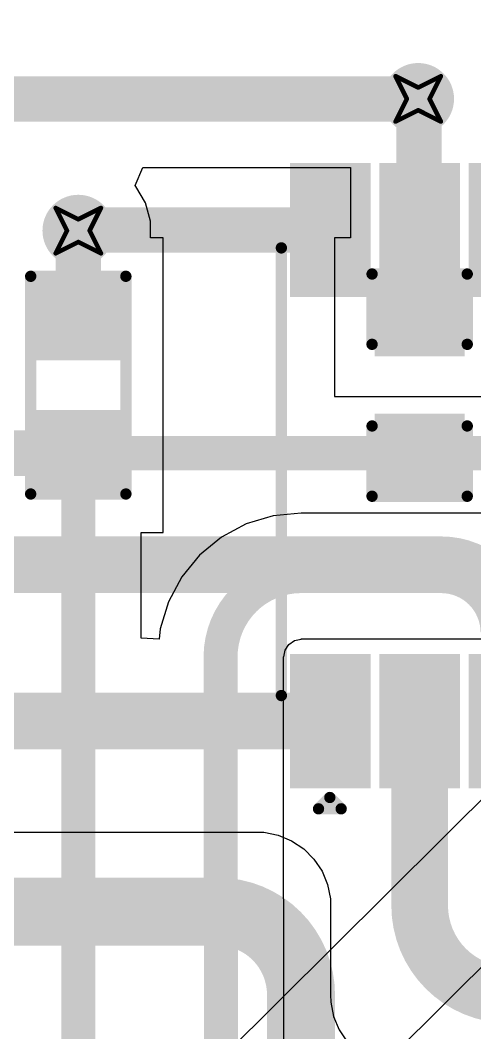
# Model space of a CAD drawing. Header units: inches. Extents: x 0 to 213, y 0 to 212.
# Drawn here: x 0.4626 to 0.6632, y 1.5881 to 2.0345 of the extents above; entities that cross this region are included whole.
import ezdxf

# ---------------------------------------------------------------- set-up
doc = ezdxf.new("R2010")
doc.units = ezdxf.units.IN
doc.header["$MEASUREMENT"] = 0
for name, color, linetype in [('Bottom Layer', 5, 'Continuous'), ('Bottom Overlay', 54, 'Continuous'), ('Bottom Paste', 16, 'Continuous'), ('Bottom Solder', 6, 'Continuous'), ('Drill Drawing', 1, 'Continuous'), ('Top Layer', 1, 'Continuous'), ('Top Overlay', 2, 'Continuous'), ('Top Paste', 8, 'Continuous'), ('Top Solder', 216, 'Continuous'), ('Via Holes', 16, 'Continuous')]:
    doc.layers.add(name, color=color, linetype=linetype)

# ---------------------------------------------------------------- blocks, each defined once
blk = doc.blocks.new('SOP_10_38')
at = {"layer": 'Top Layer'}
for points in [[(-0.13385825, 0.09251975), (-0.08267715, 0.09251975), (-0.08267715, 0.06496065), (-0.13385825, 0.06496065)], [(0.08267715, 0.09251975), (0.13385825, 0.09251975), (0.13385825, 0.06496065), (0.08267715, 0.06496065)], [(-0.13385825, 0.05314965), (-0.08267715, 0.05314965), (-0.08267715, 0.02559055), (-0.13385825, 0.02559055)], [(0.08267715, 0.05314965), (0.13385825, 0.05314965), (0.13385825, 0.02559055), (0.08267715, 0.02559055)], [(-0.13385825, 0.01377955), (-0.08267715, 0.01377955), (-0.08267715, -0.01377955), (-0.13385825, -0.01377955)], [(0.08267715, 0.01377965), (0.13385825, 0.01377965), (0.13385825, -0.01377945), (0.08267715, -0.01377945)], [(-0.13385825, -0.02559045), (-0.08267715, -0.02559045), (-0.08267715, -0.05314955), (-0.13385825, -0.05314955)], [(0.08267715, -0.02559045), (0.13385825, -0.02559045), (0.13385825, -0.05314955), (0.08267715, -0.05314955)], [(-0.13385825, -0.06496055), (-0.08267715, -0.06496055), (-0.08267715, -0.09251965), (-0.13385825, -0.09251965)], [(0.08267715, -0.06496055), (0.13385825, -0.06496055), (0.13385825, -0.09251965), (0.08267715, -0.09251965)]]:
    blk.add_hatch(color=1, dxfattribs=at).paths.add_polyline_path(points)
at = {"layer": 'Top Paste'}
for points in [[(-0.13385825, 0.09251975), (-0.08267715, 0.09251975), (-0.08267715, 0.06496065), (-0.13385825, 0.06496065)], [(0.08267715, 0.09251975), (0.13385825, 0.09251975), (0.13385825, 0.06496065), (0.08267715, 0.06496065)], [(-0.13385825, 0.05314965), (-0.08267715, 0.05314965), (-0.08267715, 0.02559055), (-0.13385825, 0.02559055)], [(0.08267715, 0.05314965), (0.13385825, 0.05314965), (0.13385825, 0.02559055), (0.08267715, 0.02559055)], [(-0.13385825, 0.01377955), (-0.08267715, 0.01377955), (-0.08267715, -0.01377955), (-0.13385825, -0.01377955)], [(0.08267715, 0.01377965), (0.13385825, 0.01377965), (0.13385825, -0.01377945), (0.08267715, -0.01377945)], [(-0.13385825, -0.02559045), (-0.08267715, -0.02559045), (-0.08267715, -0.05314955), (-0.13385825, -0.05314955)], [(0.08267715, -0.02559045), (0.13385825, -0.02559045), (0.13385825, -0.05314955), (0.08267715, -0.05314955)], [(-0.13385825, -0.06496055), (-0.08267715, -0.06496055), (-0.08267715, -0.09251965), (-0.13385825, -0.09251965)], [(0.08267715, -0.06496055), (0.13385825, -0.06496055), (0.13385825, -0.09251965), (0.08267715, -0.09251965)]]:
    blk.add_hatch(color=8, dxfattribs=at).paths.add_polyline_path(points)
at = {"layer": 'Top Solder'}
for points in [[(-0.13785825, 0.09651975), (-0.07867715, 0.09651975), (-0.07867715, 0.06096065), (-0.13785825, 0.06096065)], [(0.07867715, 0.09651975), (0.13785825, 0.09651975), (0.13785825, 0.06096065), (0.07867715, 0.06096065)], [(-0.13785825, 0.05714965), (-0.07867715, 0.05714965), (-0.07867715, 0.02159055), (-0.13785825, 0.02159055)], [(0.07867715, 0.05714965), (0.13785825, 0.05714965), (0.13785825, 0.02159055), (0.07867715, 0.02159055)], [(-0.13785825, 0.01777955), (-0.07867715, 0.01777955), (-0.07867715, -0.01777955), (-0.13785825, -0.01777955)], [(0.07867715, 0.01777965), (0.13785825, 0.01777965), (0.13785825, -0.01777945), (0.07867715, -0.01777945)], [(-0.13785825, -0.02159045), (-0.07867715, -0.02159045), (-0.07867715, -0.05714955), (-0.13785825, -0.05714955)], [(0.07867715, -0.02159045), (0.13785825, -0.02159045), (0.13785825, -0.05714955), (0.07867715, -0.05714955)], [(-0.13785825, -0.06096055), (-0.07867715, -0.06096055), (-0.07867715, -0.09651965), (-0.13785825, -0.09651965)], [(0.07867715, -0.06096055), (0.13785825, -0.06096055), (0.13785825, -0.09651965), (0.07867715, -0.09651965)]]:
    blk.add_hatch(color=216, dxfattribs=at).paths.add_polyline_path(points)
at = {"layer": 'Top Overlay', "const_width": 0.005}
for points in [[(-0.097, 0.1003937), (0.1003937, 0.1003937)], [(-0.1469625, 0.084), (-0.1469625, 0.074)], [(-0.1469625, 0.084), (-0.1419625, 0.079)], [(-0.1419625, 0.079), (-0.1469625, 0.074)], [(-0.097, -0.1003937), (0.1003937, -0.1003937)]]:
    blk.add_lwpolyline(points, dxfattribs=at)
at = {"layer": 'Top Overlay', "const_width": 0.0025}
for points in [[(-0.09825, 0.1003937, 1), (-0.09575, 0.1003937, 1)], [(0.0991437, 0.1003937, 1), (0.1016437, 0.1003937, 1)], [(-0.1482125, 0.084, 1), (-0.1457125, 0.084, 1)], [(-0.1482125, 0.084, 1), (-0.1457125, 0.084, 1)], [(-0.1432125, 0.079, 1), (-0.1407125, 0.079, 1)], [(-0.1432125, 0.079, 1), (-0.1407125, 0.079, 1)], [(-0.1482125, 0.074, 1), (-0.1457125, 0.074, 1)], [(-0.1482125, 0.074, 1), (-0.1457125, 0.074, 1)], [(-0.09825, -0.1003937, 1), (-0.09575, -0.1003937, 1)], [(0.0991437, -0.1003937, 1), (0.1016437, -0.1003937, 1)]]:
    blk.add_lwpolyline(points, format="xyb", close=True, dxfattribs=at)
blk = doc.blocks.new('R___0603_B_50')
at = {"layer": 'Bottom Layer'}
for points in [[(-0.045, -0.0175), (-0.045, 0.0175), (-0.015, 0.0175), (-0.015, -0.0175)], [(0.015, -0.0175), (0.015, 0.0175), (0.045, 0.0175), (0.045, -0.0175)]]:
    blk.add_hatch(color=5, dxfattribs=at).paths.add_polyline_path(points)
at = {"layer": 'Bottom Paste'}
for points in [[(-0.045, -0.0175), (-0.045, 0.0175), (-0.015, 0.0175), (-0.015, -0.0175)], [(0.015, -0.0175), (0.015, 0.0175), (0.045, 0.0175), (0.045, -0.0175)]]:
    blk.add_hatch(color=16, dxfattribs=at).paths.add_polyline_path(points)
at = {"layer": 'Bottom Solder'}
for points in [[(-0.049, -0.0215), (-0.049, 0.0215), (-0.011, 0.0215), (-0.011, -0.0215)], [(0.011, -0.0215), (0.011, 0.0215), (0.049, 0.0215), (0.049, -0.0215)]]:
    blk.add_hatch(color=6, dxfattribs=at).paths.add_polyline_path(points)
at = {"layer": 'Bottom Overlay', "const_width": 0.005}
for points in [[(0.048, 0.021), (-0.048, 0.021)], [(-0.048, -0.021), (-0.048, 0.021)], [(0.048, -0.021), (0.048, 0.021)], [(0.048, -0.021), (-0.048, -0.021)]]:
    blk.add_lwpolyline(points, dxfattribs=at)
at = {"layer": 'Bottom Overlay', "const_width": 0.0025}
for points in [[(-0.04925, 0.021, 1), (-0.04675, 0.021, 1)], [(-0.04925, 0.021, 1), (-0.04675, 0.021, 1)], [(0.04675, 0.021, 1), (0.04925, 0.021, 1)], [(0.04675, 0.021, 1), (0.04925, 0.021, 1)], [(-0.04925, -0.021, 1), (-0.04675, -0.021, 1)], [(-0.04925, -0.021, 1), (-0.04675, -0.021, 1)], [(0.04675, -0.021, 1), (0.04925, -0.021, 1)], [(0.04675, -0.021, 1), (0.04925, -0.021, 1)]]:
    blk.add_lwpolyline(points, format="xyb", close=True, dxfattribs=at)
blk = doc.blocks.new('5050_LED_61')
at = {"layer": 'Top Solder'}
for p in [(0.0156041, -0.0902333), (-0.0587447, -0.0902586)]:
    blk.add_line(p, (-211.999042, -210.7003646), dxfattribs=at)
blk = doc.blocks.new('C___0603_B_65')
at = {"layer": 'Bottom Layer'}
for points in [[(-0.045, -0.0175), (-0.045, 0.0175), (-0.015, 0.0175), (-0.015, -0.0175)], [(0.015, -0.0175), (0.015, 0.0175), (0.045, 0.0175), (0.045, -0.0175)]]:
    blk.add_hatch(color=5, dxfattribs=at).paths.add_polyline_path(points)
at = {"layer": 'Bottom Paste'}
for points in [[(-0.045, -0.0175), (-0.045, 0.0175), (-0.015, 0.0175), (-0.015, -0.0175)], [(0.015, -0.0175), (0.015, 0.0175), (0.045, 0.0175), (0.045, -0.0175)]]:
    blk.add_hatch(color=16, dxfattribs=at).paths.add_polyline_path(points)
at = {"layer": 'Bottom Solder'}
for points in [[(-0.0473622, -0.0198622), (-0.0473622, 0.0198622), (-0.0126378, 0.0198622), (-0.0126378, -0.0198622)], [(0.0126378, -0.0198622), (0.0126378, 0.0198622), (0.0473622, 0.0198622), (0.0473622, -0.0198622)]]:
    blk.add_hatch(color=6, dxfattribs=at).paths.add_polyline_path(points)
at = {"layer": 'Bottom Overlay', "const_width": 0.005}
for points in [[(-0.049, 0.021), (-0.049, -0.021)], [(-0.049, 0.021), (-0.018, 0.021)], [(0.018, 0.021), (0.049, 0.021)], [(0.049, 0.021), (0.049, -0.021)], [(-0.049, -0.021), (-0.018, -0.021)], [(0.018, -0.021), (0.049, -0.021)]]:
    blk.add_lwpolyline(points, dxfattribs=at)
at = {"layer": 'Bottom Overlay', "const_width": 0.0025}
for points in [[(-0.05025, 0.021, 1), (-0.04775, 0.021, 1)], [(-0.05025, 0.021, 1), (-0.04775, 0.021, 1)], [(-0.01925, 0.021, 1), (-0.01675, 0.021, 1)], [(0.01675, 0.021, 1), (0.01925, 0.021, 1)], [(0.04775, 0.021, 1), (0.05025, 0.021, 1)], [(0.04775, 0.021, 1), (0.05025, 0.021, 1)], [(-0.05025, -0.021, 1), (-0.04775, -0.021, 1)], [(-0.05025, -0.021, 1), (-0.04775, -0.021, 1)], [(-0.01925, -0.021, 1), (-0.01675, -0.021, 1)], [(0.01675, -0.021, 1), (0.01925, -0.021, 1)], [(0.04775, -0.021, 1), (0.05025, -0.021, 1)], [(0.04775, -0.021, 1), (0.05025, -0.021, 1)]]:
    blk.add_lwpolyline(points, format="xyb", close=True, dxfattribs=at)

msp = doc.modelspace()

# ---------------------------------------------------------------- hatches: boundary and pattern name
at = {"layer": 'Bottom Layer'}
h = msp.add_hatch(color=5, dxfattribs=at)
edge = h.paths.add_edge_path()
edge.add_arc((0.638209, 1.9998753), 0.011811, 0, 360)
h = msp.add_hatch(color=5, dxfattribs=at)
edge = h.paths.add_edge_path()
edge.add_arc((0.4882283, 1.9417729), 0.011811, 0, 360)
at = {"layer": 'Bottom Solder'}
h = msp.add_hatch(color=6, dxfattribs=at)
edge = h.paths.add_edge_path()
edge.add_arc((0.638209, 1.9998753), 0.015811, 0, 360)
h = msp.add_hatch(color=6, dxfattribs=at)
edge = h.paths.add_edge_path()
edge.add_arc((0.4882283, 1.9417729), 0.015811, 0, 360)
at = {"layer": 'Top Layer'}
h = msp.add_hatch(color=1, dxfattribs=at)
edge = h.paths.add_edge_path()
edge.add_arc((0.638209, 1.9998753), 0.011811, 0, 360)
h = msp.add_hatch(color=1, dxfattribs=at)
edge = h.paths.add_edge_path()
edge.add_arc((0.4882283, 1.9417729), 0.011811, 0, 360)
at = {"layer": 'Top Solder'}
h = msp.add_hatch(color=216, dxfattribs=at)
edge = h.paths.add_edge_path()
edge.add_arc((0.638209, 1.9998753), 0.015811, 0, 360)
h = msp.add_hatch(color=216, dxfattribs=at)
edge = h.paths.add_edge_path()
edge.add_arc((0.4882283, 1.9417729), 0.015811, 0, 360)
at = {"layer": 'Via Holes'}
h = msp.add_hatch(color=7, dxfattribs=at)
edge = h.paths.add_edge_path()
edge.add_arc((0.638209, 1.9998753), 0.0059055, 0, 360)
h = msp.add_hatch(color=7, dxfattribs=at)
edge = h.paths.add_edge_path()
edge.add_arc((0.4882283, 1.9417729), 0.0059055, 0, 360)

# ---------------------------------------------------------------- linework, layer by layer
at = {"layer": 'Bottom Layer'}
for p, q in [((0.5133723, 1.9616164), (0.5166861, 1.9696164)), ((0.5166861, 1.9696164), (0.6082699, 1.9696164)), ((0.6082699, 1.9696164), (0.6082699, 1.9386388)), ((0.5136834, 1.9613053), (0.5133723, 1.9616164)), ((0.5178714, 1.9540515), (0.5136834, 1.9613053)), ((0.5200393, 1.9459609), (0.5178714, 1.9540515)), ((0.5200393, 1.9386388), (0.5200393, 1.9459609)), ((0.5257283, 1.9386388), (0.5200393, 1.9386388)), ((0.5257283, 1.8686388), (0.5257283, 1.9386388)), ((0.6082699, 1.9386388), (0.6013486, 1.9386388)), ((0.6013486, 1.9386388), (0.6013486, 1.8686388)), ((0.5257283, 1.8086388), (0.5257283, 1.8686388)), ((0.6013486, 1.8686388), (0.6763486, 1.8686388)), ((0.5866187, 1.8172555), (0.5742454, 1.8160368)), ((0.5866187, 1.8171874), (0.5866187, 1.8172555)), ((0.5742454, 1.8160368), (0.5623475, 1.8124277)), ((0.707421, 1.8171874), (0.5866187, 1.8171874)), ((0.5159656, 1.7620478), (0.5159656, 1.8086388)), ((0.5159656, 1.8086388), (0.5257283, 1.8086388)), ((0.5623475, 1.8124277), (0.5513824, 1.8065667)), ((0.5513824, 1.8065667), (0.5417714, 1.7986792)), ((0.5417714, 1.7986792), (0.5338839, 1.7890682)), ((0.5338839, 1.7890682), (0.5280229, 1.7781031)), ((0.5280229, 1.7781031), (0.5244138, 1.7662052)), ((0.5244138, 1.7662052), (0.5239656, 1.7616548)), ((0.5239656, 1.7616548), (0.5159656, 1.7620478)), ((0.5794426, 1.7568044), (0.5811263, 1.7593243)), ((0.5811263, 1.7593243), (0.5836462, 1.761008)), ((0.5836462, 1.761008), (0.5866187, 1.7615993)), ((0.5866187, 1.7615993), (0.5866187, 1.7617128)), ((0.5866187, 1.7617128), (0.707421, 1.7617128)), ((0.5788513, 1.7538319), (0.5794426, 1.7568044)), ((0.5787378, 1.6478577), (0.5787378, 1.7538319)), ((0.5787378, 1.7538319), (0.5788513, 1.7538319)), ((0.5789512, 1.6462367), (0.5787378, 1.6478577)), ((0.5789512, 0.2528625), (0.5789512, 1.6462367))]:
    msp.add_line(p, q, dxfattribs=at)
for points, const_width in [([(0.3959853, 1.9998753), (0.638209, 1.9998753)], 0.02), ([(0.638209, 1.9998753), (0.6385288, 1.9995555)], 0.02), ([(0.6385288, 1.906837), (0.6385288, 1.9995555)], 0.02), ([(0.4882283, 1.9005052), (0.4882283, 1.9417729)], 0.02), ([(0.6385288, 1.906837), (0.6388486, 1.9065172)], 0.02), ([(0.4440005, 1.8436388), (0.4882283, 1.8436388)], 0.02), ([(0.4882283, 0.2248395), (0.4882283, 1.8436388)], 0.015), ([(0.5866187, 1.7894501), (0.7230005, 1.7894501)], 0.015), ([(0.5510005, 1.6464501), (0.5510005, 1.7538319)], 0.015), ([(0.5510005, 1.6464501), (0.5512139, 1.6462367)], 0.015), ([(0.5512139, 0.2178625), (0.5512139, 1.6462367)], 0.015)]:
    msp.add_lwpolyline(points, dxfattribs=dict(at, const_width=const_width))
for points, const_width in [([(0.633209, 1.9998753, 1), (0.643209, 1.9998753, 1)], 0.01), ([(0.633209, 1.9998753, 1), (0.643209, 1.9998753, 1)], 0.01), ([(0.6335288, 1.9995555, 1), (0.6435288, 1.9995555, 1)], 0.01), ([(0.6335288, 1.9995555, 1), (0.6435288, 1.9995555, 1)], 0.01), ([(0.4832283, 1.9417729, 1), (0.4932283, 1.9417729, 1)], 0.01), ([(0.6335288, 1.906837, 1), (0.6435288, 1.906837, 1)], 0.01), ([(0.6335288, 1.906837, 1), (0.6435288, 1.906837, 1)], 0.01), ([(0.6338486, 1.9065172, 1), (0.6438486, 1.9065172, 1)], 0.01), ([(0.4832283, 1.9005052, 1), (0.4932283, 1.9005052, 1)], 0.01), ([(0.4832283, 1.8436388, 1), (0.4932283, 1.8436388, 1)], 0.01), ([(0.4844783, 1.8436388, 1), (0.4919783, 1.8436388, 1)], 0.0075), ([(0.5828687, 1.7894501, 1), (0.5903687, 1.7894501, 1)], 0.0075), ([(0.5828687, 1.7894501, 1), (0.5903687, 1.7894501, 1)], 0.0075), ([(0.5472505, 1.7538319, 1), (0.5547505, 1.7538319, 1)], 0.0075), ([(0.5472505, 1.7538319, 1), (0.5547505, 1.7538319, 1)], 0.0075), ([(0.5472505, 1.6464501, 1), (0.5547505, 1.6464501, 1)], 0.0075), ([(0.5472505, 1.6464501, 1), (0.5547505, 1.6464501, 1)], 0.0075), ([(0.5474639, 1.6462367, 1), (0.5549639, 1.6462367, 1)], 0.0075), ([(0.5474639, 1.6462367, 1), (0.5549639, 1.6462367, 1)], 0.0075)]:
    msp.add_lwpolyline(points, format="xyb", close=True, dxfattribs=dict(at, const_width=const_width))
at = {"layer": 'Bottom Layer', "const_width": 0.015}
msp.add_lwpolyline([(0.5510005, 1.7538319, -0.4142135623730951), (0.5866187, 1.7894501)], format="xyb", dxfattribs=at)
at = {"layer": 'Drill Drawing', "const_width": 0.002}
for points in [[(0.628209, 2.0098753), (0.638209, 2.0048753)], [(0.628209, 2.0098753), (0.633209, 1.9998753)], [(0.638209, 2.0048753), (0.648209, 2.0098753)], [(0.643209, 1.9998753), (0.648209, 2.0098753)], [(0.628209, 1.9898753), (0.633209, 1.9998753)], [(0.643209, 1.9998753), (0.648209, 1.9898753)], [(0.628209, 1.9898753), (0.638209, 1.9948753)], [(0.638209, 1.9948753), (0.648209, 1.9898753)], [(0.4782283, 1.9517729), (0.4882283, 1.9467729)], [(0.4782283, 1.9517729), (0.4832283, 1.9417729)], [(0.4882283, 1.9467729), (0.4982283, 1.9517729)], [(0.4932283, 1.9417729), (0.4982283, 1.9517729)], [(0.4782283, 1.9317729), (0.4832283, 1.9417729)], [(0.4932283, 1.9417729), (0.4982283, 1.9317729)], [(0.4782283, 1.9317729), (0.4882283, 1.9367729)], [(0.4882283, 1.9367729), (0.4982283, 1.9317729)]]:
    msp.add_lwpolyline(points, dxfattribs=at)
at = {"layer": 'Drill Drawing', "const_width": 0.001}
for points in [[(0.627709, 2.0098753, 1), (0.628709, 2.0098753, 1)], [(0.627709, 2.0098753, 1), (0.628709, 2.0098753, 1)], [(0.647709, 2.0098753, 1), (0.648709, 2.0098753, 1)], [(0.647709, 2.0098753, 1), (0.648709, 2.0098753, 1)], [(0.637709, 2.0048753, 1), (0.638709, 2.0048753, 1)], [(0.637709, 2.0048753, 1), (0.638709, 2.0048753, 1)], [(0.632709, 1.9998753, 1), (0.633709, 1.9998753, 1)], [(0.632709, 1.9998753, 1), (0.633709, 1.9998753, 1)], [(0.642709, 1.9998753, 1), (0.643709, 1.9998753, 1)], [(0.642709, 1.9998753, 1), (0.643709, 1.9998753, 1)], [(0.637709, 1.9948753, 1), (0.638709, 1.9948753, 1)], [(0.637709, 1.9948753, 1), (0.638709, 1.9948753, 1)], [(0.627709, 1.9898753, 1), (0.628709, 1.9898753, 1)], [(0.627709, 1.9898753, 1), (0.628709, 1.9898753, 1)], [(0.647709, 1.9898753, 1), (0.648709, 1.9898753, 1)], [(0.647709, 1.9898753, 1), (0.648709, 1.9898753, 1)], [(0.4777283, 1.9517729, 1), (0.4787283, 1.9517729, 1)], [(0.4777283, 1.9517729, 1), (0.4787283, 1.9517729, 1)], [(0.4977283, 1.9517729, 1), (0.4987283, 1.9517729, 1)], [(0.4977283, 1.9517729, 1), (0.4987283, 1.9517729, 1)], [(0.4877283, 1.9467729, 1), (0.4887283, 1.9467729, 1)], [(0.4877283, 1.9467729, 1), (0.4887283, 1.9467729, 1)], [(0.4827283, 1.9417729, 1), (0.4837283, 1.9417729, 1)], [(0.4827283, 1.9417729, 1), (0.4837283, 1.9417729, 1)], [(0.4927283, 1.9417729, 1), (0.4937283, 1.9417729, 1)], [(0.4927283, 1.9417729, 1), (0.4937283, 1.9417729, 1)], [(0.4877283, 1.9367729, 1), (0.4887283, 1.9367729, 1)], [(0.4877283, 1.9367729, 1), (0.4887283, 1.9367729, 1)], [(0.4777283, 1.9317729, 1), (0.4787283, 1.9317729, 1)], [(0.4777283, 1.9317729, 1), (0.4787283, 1.9317729, 1)], [(0.4977283, 1.9317729, 1), (0.4987283, 1.9317729, 1)], [(0.4977283, 1.9317729, 1), (0.4987283, 1.9317729, 1)]]:
    msp.add_lwpolyline(points, format="xyb", close=True, dxfattribs=at)
at = {"layer": 'Top Layer'}
for p, q in [((0.2100004, 1.6764499), (0.5669483, 1.6764501)), ((0.5669483, 1.6764501), (0.5701522, 1.6764501)), ((0.5701522, 1.6764501), (0.576437, 1.6751999)), ((0.576437, 1.6751999), (0.5823571, 1.6727477)), ((0.5823571, 1.6727477), (0.587685, 1.6691877)), ((0.587685, 1.6691877), (0.5922161, 1.6646566)), ((0.5922161, 1.6646566), (0.5957761, 1.6593287)), ((0.5957761, 1.6593287), (0.5982283, 1.6534086)), ((0.5982283, 1.6534086), (0.5994785, 1.6471238)), ((0.5994785, 1.6471238), (0.5994785, 1.6047964)), ((0.5994785, 1.6047964), (0.5996362, 1.6015834)), ((0.5996362, 1.6015834), (0.6008897, 1.5952807)), ((0.6008897, 1.5952807), (0.6033488, 1.5893437)), ((0.6033488, 1.5893437), (0.6069189, 1.5840006))]:
    msp.add_line(p, q, dxfattribs=at)
for points, const_width in [([(0.638209, 1.9998753), (0.6385288, 1.9995555)], 0.015), ([(0.6385288, 1.9423525), (0.6385288, 1.9995555)], 0.015), ([(0.4882283, 1.9420327), (0.5994785, 1.9420327)], 0.02), ([(0.6385288, 1.9423525), (0.6388486, 1.9420327)], 0.015), ([(0.4440005, 1.8436388), (2.1360005, 1.8436388)], 0.015), ([(0.0735986, 1.7944289), (0.6483556, 1.7944289)], 0.025), ([(0.1591212, 1.7254973), (0.5994785, 1.7254973)], 0.025), ([(0.6388486, 1.6441667), (0.6388486, 1.7254973)], 0.025), ([(0.3650005, 1.6414501), (0.5498548, 1.6414501)], 0.03), ([(0.5865083, 1.5194097), (0.5865083, 1.6047966)], 0.03)]:
    msp.add_lwpolyline(points, dxfattribs=dict(at, const_width=const_width))
for points, const_width in [([(0.634459, 1.9998753, 1), (0.641959, 1.9998753, 1)], 0.0075), ([(0.6347788, 1.9995555, 1), (0.6422788, 1.9995555, 1)], 0.0075), ([(0.6347788, 1.9995555, 1), (0.6422788, 1.9995555, 1)], 0.0075), ([(0.4832283, 1.9420327, 1), (0.4932283, 1.9420327, 1)], 0.01), ([(0.5944785, 1.9420327, 1), (0.6044785, 1.9420327, 1)], 0.01), ([(0.6347788, 1.9423525, 1), (0.6422788, 1.9423525, 1)], 0.0075), ([(0.6347788, 1.9423525, 1), (0.6422788, 1.9423525, 1)], 0.0075), ([(0.6350986, 1.9420327, 1), (0.6425986, 1.9420327, 1)], 0.0075), ([(0.6421056, 1.7944289, 1), (0.6546056, 1.7944289, 1)], 0.0125), ([(0.6421056, 1.7944289, 1), (0.6546056, 1.7944289, 1)], 0.0125), ([(0.5932285, 1.7254973, 1), (0.6057285, 1.7254973, 1)], 0.0125), ([(0.6325986, 1.7254973, 1), (0.6450986, 1.7254973, 1)], 0.0125), ([(0.6325986, 1.6441667, 1), (0.6450986, 1.6441667, 1)], 0.0125), ([(0.6325986, 1.6441667, 1), (0.6450986, 1.6441667, 1)], 0.0125), ([(0.5423548, 1.6414501, 1), (0.5573548, 1.6414501, 1)], 0.015), ([(0.5423548, 1.6414501, 1), (0.5573548, 1.6414501, 1)], 0.015), ([(0.5790083, 1.6047966, 1), (0.5940083, 1.6047966, 1)], 0.015), ([(0.5790083, 1.6047966, 1), (0.5940083, 1.6047966, 1)], 0.015)]:
    msp.add_lwpolyline(points, format="xyb", close=True, dxfattribs=dict(at, const_width=const_width))
for points, const_width in [([(0.6483556, 1.7944289, -0.4142135623730951), (0.6782161, 1.7645684)], 0.025), ([(0.6782187, 1.6047966, -0.4142135623730951), (0.6388486, 1.6441667)], 0.025), ([(0.5498548, 1.6414501, -0.4142135623730951), (0.5865083, 1.6047966)], 0.03)]:
    msp.add_lwpolyline(points, format="xyb", dxfattribs=dict(at, const_width=const_width))

# ---------------------------------------------------------------- block references
for name, p, rotation in [('5050_LED_61', (0.5043233, 1.4244501), 180), ('SOP_10_38', (0.6782187, 1.833765), 90), ('C___0603_B_65', (0.6388486, 1.8736388), 90), ('R___0603_B_50', (0.4882283, 1.8736388), 270)]:
    msp.add_blockref(name, p, dxfattribs=dict(rotation=rotation))

doc.saveas('drawing.dxf')
